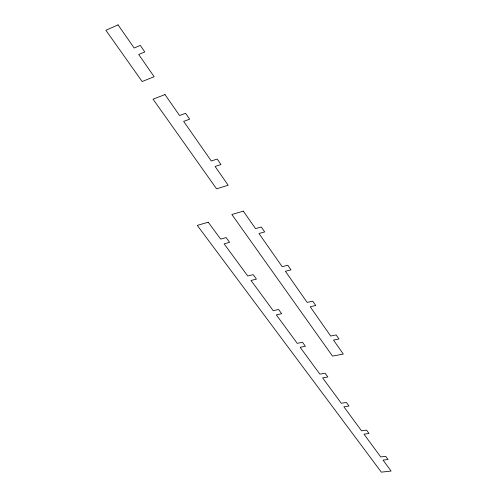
<?xml version="1.0" encoding="UTF-8"?>
<svg xmlns="http://www.w3.org/2000/svg" width="497" height="497" viewBox="0 0 497 497"><rect width="100%" height="100%" fill="white"/><g stroke="black" fill="none" stroke-linecap="round" stroke-linejoin="round"><path stroke-width="0.75" d="M118.05 24.85L105.904 30.292L142.148 81.533L154.145 76.718L138.688 54.502L144.789 51.93L140.291 45.407L134.178 48.023L118.05 24.85M164.985 94.579L153.064 99.183L216.58 188.835L228.173 185.226L215.095 166.464L220.997 164.532L217.195 159.04L211.287 160.997L183.666 121.38L189.655 119.199L185.58 113.304L179.579 115.515L164.985 94.579M243.319 211.15L231.863 214.493L332.524 356.094L343.297 354.075L333.518 340.097L338.997 339.016L336.165 334.935L330.679 336.034L310.184 306.736L315.75 305.506L312.743 301.17L307.165 302.418L285.377 271.269L291.031 269.877L287.831 265.261L282.166 266.678L258.956 233.497L264.696 231.919L261.285 226.999L255.526 228.601L243.319 211.15M208.218 222.209L197.284 225.396L381.348 472.15L391.096 471.044L383.057 460.11L388.008 459.514L385.691 456.333L380.733 456.942L363.99 434.167L369.016 433.477L366.569 430.122L361.536 430.824L343.881 406.801L348.981 406.006L346.397 402.464L341.284 403.272L322.628 377.888L327.809 376.981L325.075 373.235L319.888 374.154L300.145 347.297L305.4 346.26L302.505 342.296L297.243 343.346L276.32 314.874L281.65 313.7L278.581 309.488L273.238 310.681L251.022 280.451L256.433 279.121L253.172 274.648L247.748 276.003L224.116 243.841L229.602 242.337L226.129 237.572L220.637 239.1L208.218 222.209"/></g></svg>
